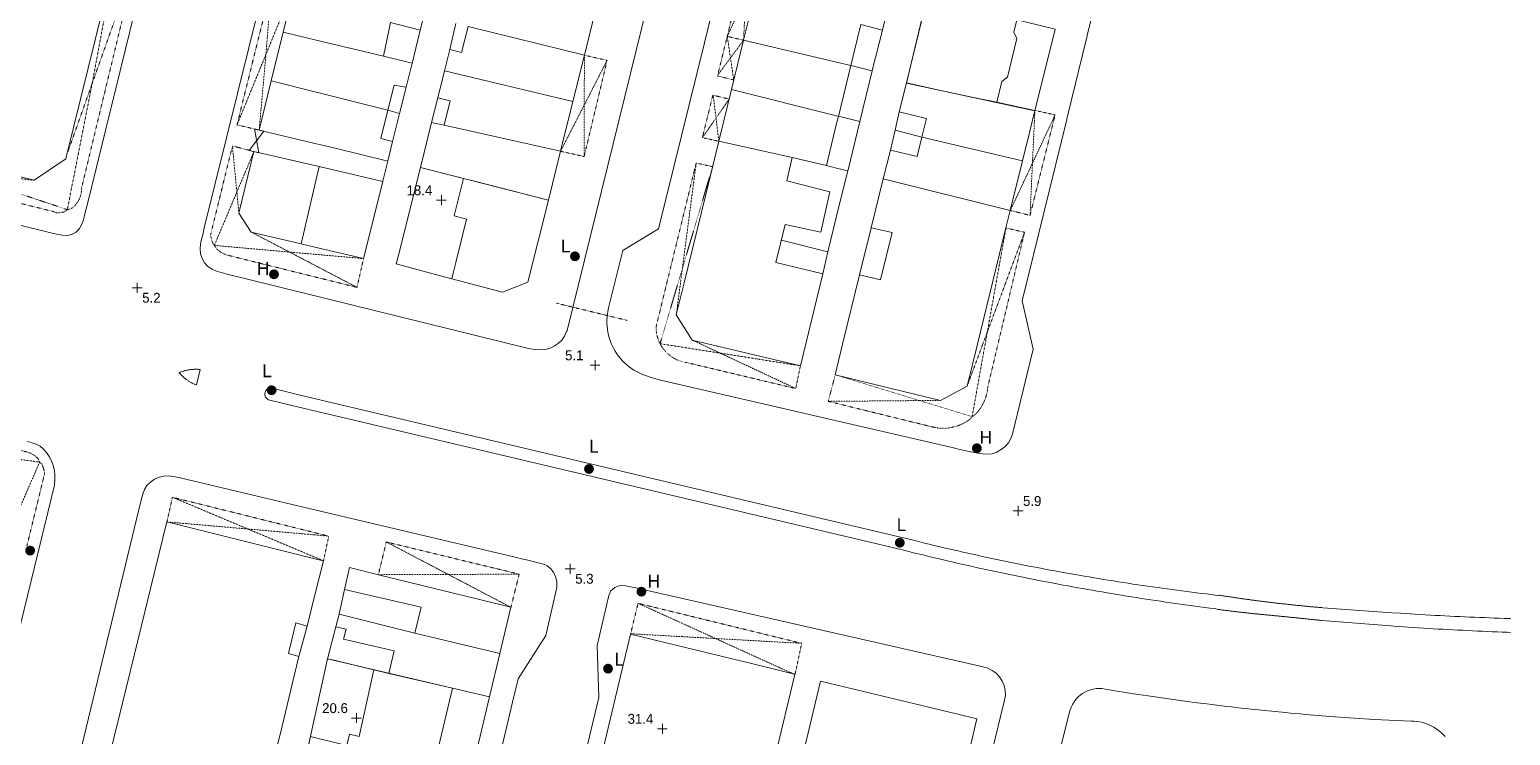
# Model space of a CAD drawing. Header units: millimetres. Extents: x 833924389 to 835767163, y 817400000 to 818811854.
# Drawn here: x 835474136 to 835623925, y 818463430 to 818534828 of the extents above; entities that cross this region are included whole.
import ezdxf
from ezdxf.enums import TextEntityAlignment as Align

# ---------------------------------------------------------------- set-up
doc = ezdxf.new("R2010")
doc.units = ezdxf.units.MM
doc.header["$LTSCALE"] = 10
doc.header["$MEASUREMENT"] = 0
doc.linetypes.add('11nw24d$1$DGN Style 5', pattern=[1.174922, 0.503538, -0.671384])
doc.layers.add('01_Base_Plan', color=5, linetype='Continuous', lineweight=5)
doc.styles.add('11nw24d$0$Style-WORKING', font='WORKING.shx')
doc.styles.add('11nw24d$1$Style-ENGINEERING', font='ENGINEERING.shx')

# ---------------------------------------------------------------- blocks, each defined once
blk = doc.blocks.new('11nw24d$0$SPOTHT')
at = {"layer": '01_Base_Plan', "linetype": 'Continuous', "lineweight": 13}
for p, q in [((-0.5, 0), (0.5, 0)), ((0, -0.5), (0, 0.5))]:
    blk.add_line(p, q, dxfattribs=at)
blk = doc.blocks.new('11nw24d$0$UTILP')
at = {"layer": '01_Base_Plan', "linetype": 'Continuous', "lineweight": 13}
h = blk.add_hatch(color=256, dxfattribs=at)
edge = h.paths.add_edge_path()
edge.add_arc((0, 0), 0.5, 0, 360)

msp = doc.modelspace()

# ---------------------------------------------------------------- hatches: boundary and pattern name
at = {"layer": '01_Base_Plan', "linetype": 'Continuous'}
h = msp.add_hatch(color=256, dxfattribs=at)
edge = h.paths.add_edge_path()
edge.add_arc((835498859, 818510074), 500, 0, 360)
h = msp.add_hatch(color=256, dxfattribs=at)
edge = h.paths.add_edge_path()
edge.add_arc((835569959, 818492479), 500, 0, 360)
h = msp.add_hatch(color=256, dxfattribs=at)
edge = h.paths.add_edge_path()
edge.add_arc((835536027, 818477971), 500, 0, 360)

# ---------------------------------------------------------------- linework, layer by layer
at = {"layer": '01_Base_Plan', "linetype": '11nw24d$1$DGN Style 5'}
for p, q in [((835482910, 818542575), (835480466, 818529383)), ((835485090, 818542379), (835480466, 818529383)), ((835544704, 818534146), (835546785, 818542642)), ((835500974, 818539478), (835498042, 818532327)), ((835543744, 818530228), (835544704, 818534146)), ((835544710, 818534144), (835544704, 818534146)), ((835546358, 818533754), (835544710, 818534144)), ((835498042, 818532327), (835495113, 818525195)), ((835497356, 818524660), (835498042, 818532327)), ((835530237, 818527195), (835530261, 818532242)), ((835530261, 818532242), (835532551, 818531711)), ((835532551, 818531711), (835530229, 818521988)), ((835532551, 818531711), (835530237, 818527195)), ((835480466, 818529383), (835477905, 818522187)), ((835480466, 818529383), (835477950, 818516613)), ((835530237, 818527195), (835527842, 818522522)), ((835530217, 818521991), (835530237, 818527195)), ((835495113, 818525195), (835497356, 818524660)), ((835577877, 818526210), (835575339, 818516038)), ((835494652, 818523066), (835495100, 818518398)), ((835530217, 818521991), (835527842, 818522522)), ((835530229, 818521988), (835530217, 818521991)), ((835466230, 818520543), (835474598, 818519584)), ((835466230, 818520543), (835477950, 818516613)), ((835492820, 818512996), (835495100, 818518398)), ((835495100, 818518398), (835495305, 818516260)), ((835496559, 818514344), (835500418, 818512327)), ((835574777, 818514326), (835571009, 818504227)), ((835574777, 818514326), (835572088, 818503000)), ((835500418, 818512327), (835492820, 818512996)), ((835503000, 818512099), (835500418, 818512327)), ((835500418, 818512327), (835503000, 818510977)), ((835507918, 818511666), (835503000, 818512099)), ((835507254, 818508754), (835507918, 818511666)), ((835503000, 818510977), (835507254, 818508754)), ((835503000, 818509810), (835507254, 818508754)), ((835527438, 818507150), (835534572, 818505416)), ((835571009, 818504227), (835570552, 818503000)), ((835570789, 818503000), (835571009, 818504227)), ((835537910, 818503057), (835537906, 818503057)), ((835570552, 818503000), (835568973, 818498768)), ((835551641, 818498521), (835552109, 818500824)), ((835564154, 818497302), (835554926, 818497223)), ((835566262, 818497320), (835564154, 818497302)), ((835496220, 818484306), (835488586, 818487518)), ((835488586, 818487518), (835503000, 818483936)), ((835496220, 818484306), (835488502, 818484982)), ((835496220, 818484306), (835503000, 818483712)), ((835503000, 818481453), (835496220, 818484306)), ((835503000, 818483936), (835504395, 818483590)), ((835503000, 818483712), (835504395, 818483590)), ((835510219, 818482996), (835523660, 818479738)), ((835516483, 818479713), (835510219, 818482996)), ((835516483, 818479713), (835523660, 818479738)), ((835534930, 818473711), (835535686, 818476792)), ((835552234, 818472743), (835535686, 818476792)), ((835551560, 818469577), (835552234, 818472743))]:
    msp.add_line(p, q, dxfattribs=at)
at = {"layer": '01_Base_Plan', "linetype": 'Continuous'}
for p, q in [((835500974, 818539478), (835499773, 818534557)), ((835530261, 818532242), (835531496, 818537207)), ((835547358, 818537833), (835546358, 818533754)), ((835517258, 818535438), (835516633, 818532813)), ((835557192, 818531191), (835558203, 818535355)), ((835499773, 818534557), (835498574, 818529647)), ((835513652, 818534758), (835512758, 818531146)), ((835518512, 818535129), (835530261, 818532242)), ((835546358, 818533754), (835545135, 818528762)), ((835529094, 818527553), (835530261, 818532242)), ((835555945, 818526055), (835557192, 818531191)), ((835559363, 818530650), (835557191, 818531188)), ((835516096, 818530660), (835529094, 818527553)), ((835559363, 818530650), (835558121, 818525543)), ((835512227, 818529014), (835511566, 818526350)), ((835514794, 818525436), (835515414, 818527924)), ((835545135, 818528762), (835543855, 818523534)), ((835510379, 818526672), (835511566, 818526350)), ((835511566, 818526350), (835510859, 818523506)), ((835527842, 818522522), (835529094, 818527553)), ((835562113, 818526508), (835561688, 818524660)), ((835516074, 818525150), (835527842, 818522522)), ((835558121, 818525543), (835555949, 818526080)), ((835543855, 818523534), (835551281, 818521891)), ((835561688, 818524660), (835561211, 818522633)), ((835564402, 818523947), (835561688, 818524660)), ((835564402, 818523947), (835574569, 818521541)), ((835526613, 818517584), (835527842, 818522522)), ((835501613, 818513152), (835503414, 818520975)), ((835573340, 818516537), (835574569, 818521541)), ((835560491, 818519746), (835573340, 818516537)), ((835559254, 818514781), (835558090, 818510018)), ((835554891, 818512363), (835550180, 818513533)), ((835517238, 818511263), (835516970, 818510188)), ((835554891, 818512363), (835554387, 818510135)), ((835506000, 818478174), (835505441, 818475691)), ((835505441, 818475691), (835505098, 818474400)), ((835505441, 818475691), (835513102, 818473777)), ((835502199, 818474479), (835501383, 818471414)), ((835505098, 818474400), (835504273, 818471187)), ((835513102, 818473777), (835521707, 818471711)), ((835520660, 818467328), (835521707, 818471711)), ((835508941, 818470063), (835510461, 818469680)), ((835510461, 818469680), (835516908, 818468193)), ((835516908, 818468193), (835520660, 818467328))]:
    msp.add_line(p, q, dxfattribs=at)
at = {"layer": '01_Base_Plan', "linetype": 'Continuous', "flags": 128}
for points in [[(835549918, 818600000), (835547933, 818592158), (835544230, 818577523), (835546101, 818577053), (835544004, 818568377), (835542895, 818563788), (835542272, 818561361), (835541563, 818558349), (835536080, 818535055), (835528516, 818504393), (835528459, 818504272), (835528244, 818503811), (835527963, 818503415), (835527604, 818503075), (835527186, 818502794), (835526736, 818502575), (835526268, 818502465), (835525709, 818502422)], [(835571044, 818491886), (835571498, 818491920), (835571990, 818492084), (835572419, 818492343), (835572810, 818492664), (835573142, 818493033), (835573388, 818493449), (835573552, 818493916), (835573677, 818494384), (835573729, 818494618), (835575640, 818502485), (835574544, 818507378), (835579045, 818525752), (835579064, 818525829), (835579094, 818525950), (835581083, 818534070), (835581152, 818534353), (835584118, 818546460), (835584336, 818547347), (835587438, 818549645), (835592227, 818569064), (835590297, 818572429), (835595180, 818592158), (835597121, 818600000)], [(835548458, 818558317), (835542391, 818533500), (835537762, 818514670), (835534135, 818512482), (835532708, 818506676), (835532629, 818506322), (835532583, 818506026), (835532552, 818505727), (835532537, 818505428), (835532538, 818505128), (835532554, 818504828), (835532586, 818504530), (835532633, 818504234), (835532696, 818503940), (835532774, 818503651), (835532867, 818503365), (835532974, 818503085), (835533096, 818502811), (835533232, 818502544), (835533382, 818502284), (835533545, 818502033), (835533722, 818501790), (835533910, 818501556), (835534110, 818501333), (835534322, 818501121), (835534545, 818500920), (835534777, 818500730), (835535020, 818500553), (835535271, 818500389), (835535530, 818500238), (835535797, 818500101), (835536070, 818499978), (835536350, 818499870), (835536635, 818499776), (835536916, 818499664), (835537943, 818499349), (835567469, 818492551), (835568115, 818492402), (835569173, 818492160), (835570044, 818491982), (835570537, 818491906), (835571044, 818491886)], [(835477965, 818514008), (835478379, 818514100), (835478840, 818514352), (835479184, 818514721), (835479398, 818515082), (835479547, 818515478), (835479688, 818516016), (835479805, 818516447), (835479922, 818516949), (835487182, 818546460)], [(835525709, 818502422), (835525272, 818502454), (835524760, 818502551), (835524339, 818502652), (835493988, 818510119), (835493496, 818510252), (835493047, 818510391), (835492586, 818510594), (835492180, 818510881), (835491840, 818511250), (835491582, 818511686), (835491410, 818512154), (835491391, 818512637), (835491434, 818513127), (835491539, 818513619), (835491645, 818514068), (835491809, 818514779), (835499652, 818546460)], [(835453599, 818524683), (835454086, 818524564), (835456876, 818523887), (835474598, 818519584), (835477801, 818521762), (835477905, 818522187), (835482910, 818542575)], [(835558203, 818535355), (835560422, 818534779), (835561431, 818538904), (835555772, 818540282), (835555453, 818540359), (835548430, 818542209), (835547358, 818537833)], [(835564973, 818538059), (835564927, 818538070), (835562828, 818529445)], [(835564906, 818538065), (835562828, 818529411), (835575809, 818526626), (835577865, 818534873), (835564906, 818538065)], [(835509926, 818532135), (835510652, 818535535), (835513652, 818534758), (835514019, 818536233)], [(835571960, 818527475), (835572474, 818529566), (835573046, 818530010), (835574013, 818533945), (835573700, 818534556), (835574014, 818535834)], [(835499773, 818534557), (835503000, 818533787), (835509926, 818532135)], [(835518512, 818535129), (835517824, 818532521), (835516633, 818532812), (835516096, 818530660)], [(835546358, 818533754), (835555772, 818531527), (835557192, 818531191)], [(835560422, 818534779), (835559370, 818530676), (835559363, 818530650)], [(835510381, 818526687), (835511000, 818529211), (835512227, 818529014), (835512828, 818531441), (835509926, 818532135)], [(835498574, 818529647), (835497356, 818524660), (835503000, 818523311), (835503902, 818523096), (835504914, 818522854), (835510367, 818521523), (835510859, 818523506), (835509676, 818523814), (835510381, 818526687)], [(835498574, 818529647), (835503000, 818528537), (835510381, 818526687)], [(835516096, 818530660), (835515414, 818527924), (835516684, 818527633), (835516074, 818525150)], [(835562828, 818529445), (835562113, 818526508), (835564855, 818525822), (835564402, 818523947)], [(835562828, 818529445), (835566461, 818528650), (835570250, 818527840), (835571960, 818527475)], [(835545135, 818528762), (835555772, 818526098), (835555945, 818526055)], [(835574569, 818521541), (835575311, 818524560), (835575825, 818526649), (835572400, 818527381), (835571960, 818527475)], [(835516074, 818525150), (835514794, 818525436), (835513661, 818520893), (835518021, 818519779)], [(835551281, 818521891), (835554734, 818521070), (835555772, 818525345), (835555945, 818526055)], [(835558121, 818525543), (835556923, 818520642), (835556898, 818520543)], [(835543855, 818523534), (835542974, 818519941), (835540349, 818509224), (835539555, 818505982), (835541156, 818503428), (835552109, 818500824), (835554387, 818510135), (835549629, 818511268), (835550578, 818515100), (835554188, 818514322), (835555090, 818518426), (835550727, 818519535), (835551281, 818521891)], [(835564402, 818523947), (835563930, 818521996), (835561211, 818522633), (835560491, 818519746)], [(835503414, 818520975), (835496827, 818522494), (835495305, 818516260), (835496559, 818514344), (835501613, 818513152)], [(835501613, 818513152), (835503000, 818512825), (835507918, 818511666), (835509859, 818519473), (835503414, 818520975)], [(835510367, 818521523), (835509866, 818519500), (835509859, 818519473)], [(835509859, 818519473), (835509866, 818519500), (835510367, 818521523)], [(835516832, 818509633), (835521964, 818508262), (835524546, 818509282), (835526609, 818517584), (835513661, 818520893), (835513368, 818519715), (835511539, 818512380), (835511227, 818511127), (835515575, 818509968), (835516832, 818509633)], [(835556898, 818520543), (835555772, 818520817), (835554734, 818521070)], [(835556898, 818520543), (835556642, 818519500), (835555772, 818515955), (835554891, 818512363)], [(835518021, 818519779), (835517075, 818515985), (835518332, 818515650), (835517238, 818511263)], [(835518021, 818519779), (835519281, 818519457), (835526613, 818517584)], [(835560491, 818519746), (835559254, 818514781), (835561387, 818514303), (835560223, 818509516), (835558090, 818510018), (835556381, 818503000), (835555629, 818499912), (835566262, 818497320), (835568973, 818498768), (835570013, 818503000), (835572902, 818514762), (835573340, 818516537)], [(835464119, 818517264), (835476000, 818514350), (835476977, 818514113), (835477469, 818514022), (835477965, 818514008)], [(835516970, 818510188), (835516832, 818509633), (835521966, 818508265), (835524548, 818509283), (835526613, 818517584)], [(835491023, 818498881), (835490917, 818498921), (835490851, 818498948), (835490786, 818498976), (835490721, 818499005), (835490657, 818499035), (835490593, 818499066), (835490529, 818499098), (835490467, 818499132), (835490405, 818499166), (835490343, 818499202), (835490282, 818499238), (835490222, 818499276), (835490162, 818499315), (835490103, 818499354), (835490045, 818499395), (835489988, 818499437), (835489931, 818499480), (835489875, 818499524), (835489820, 818499568), (835489765, 818499614), (835489712, 818499661), (835489659, 818499709), (835489607, 818499757), (835489556, 818499806), (835489505, 818499857), (835489456, 818499908), (835489408, 818499960), (835489360, 818500013), (835489313, 818500066), (835489268, 818500121), (835489362, 818500161), (835489429, 818500188), (835489495, 818500213), (835489563, 818500237), (835489630, 818500260), (835489698, 818500282), (835489767, 818500303), (835489835, 818500322), (835489905, 818500340), (835489974, 818500357), (835490044, 818500373), (835490114, 818500388), (835490184, 818500401), (835490254, 818500413), (835490325, 818500424), (835490395, 818500434), (835490466, 818500442), (835490537, 818500450), (835490609, 818500455), (835490680, 818500460), (835490751, 818500464), (835490823, 818500466), (835490894, 818500467), (835490966, 818500467), (835491037, 818500465), (835491108, 818500462), (835491180, 818500458), (835491251, 818500453), (835491322, 818500447), (835491391, 818500439), (835491023, 818498881)], [(835623925, 818475245), (835623801, 818475250), (835623301, 818475260), (835622801, 818475279), (835622301, 818475301), (835621801, 818475320), (835621301, 818475340), (835620801, 818475359), (835620301, 818475381), (835619801, 818475400), (835619301, 818475420), (835618801, 818475449), (835618301, 818475471), (835617801, 818475490), (835617301, 818475520), (835616809, 818475551), (835616309, 818475570), (835615809, 818475600), (835615309, 818475631), (835614809, 818475660), (835614309, 818475690), (835613809, 818475721), (835613309, 818475750), (835612820, 818475789), (835611943, 818475844), (835604960, 818476345), (835604843, 818476355), (835604743, 818476364), (835604644, 818476372), (835604544, 818476381), (835604444, 818476390), (835604345, 818476399), (835604245, 818476407), (835604146, 818476416), (835604046, 818476425), (835603946, 818476434), (835603847, 818476443), (835603747, 818476452), (835603648, 818476462), (835603548, 818476471), (835603448, 818476480), (835603349, 818476489), (835603249, 818476499), (835603150, 818476508), (835603050, 818476518), (835602951, 818476527), (835602851, 818476537), (835602752, 818476547), (835602652, 818476557), (835602553, 818476566), (835602453, 818476576), (835602354, 818476586), (835602254, 818476596), (835602155, 818476606), (835602055, 818476616), (835601956, 818476626), (835601856, 818476637), (835601757, 818476647), (835601657, 818476658), (835601558, 818476668), (835601458, 818476679), (835601359, 818476689), (835601259, 818476700), (835601160, 818476711), (835601061, 818476722), (835600961, 818476733), (835600862, 818476744), (835600762, 818476755), (835600663, 818476766), (835600564, 818476777), (835600464, 818476788), (835600365, 818476800), (835600266, 818476811), (835600166, 818476823), (835600067, 818476835), (835599968, 818476846), (835599868, 818476858), (835599769, 818476870), (835599670, 818476882), (835599571, 818476894), (835599471, 818476906), (835599372, 818476918), (835599273, 818476930), (835599174, 818476943), (835599074, 818476955), (835598975, 818476967), (835598876, 818476980), (835598777, 818476993), (835598677, 818477005), (835598578, 818477018), (835598479, 818477031), (835598380, 818477044), (835598281, 818477057), (835598182, 818477070), (835598083, 818477083), (835597983, 818477096), (835597884, 818477109), (835597785, 818477123), (835597686, 818477136), (835597587, 818477150), (835597488, 818477163), (835597389, 818477177), (835597290, 818477191), (835597191, 818477205), (835597092, 818477218), (835596993, 818477232), (835596894, 818477246), (835596795, 818477261), (835596696, 818477275), (835596597, 818477289), (835596498, 818477303), (835596399, 818477318), (835596300, 818477332), (835596201, 818477347), (835596102, 818477361), (835596003, 818477376), (835595904, 818477391), (835595805, 818477406), (835595706, 818477421), (835595608, 818477436), (835595509, 818477451), (835595410, 818477466), (835595311, 818477481), (835595212, 818477497), (835595113, 818477512), (835595015, 818477527), (835594916, 818477543), (835594817, 818477558), (835594718, 818477574), (835594620, 818477590), (835594521, 818477606), (835594422, 818477622), (835594275, 818477596), (835593672, 818477680), (835593180, 818477740), (835592680, 818477801), (835592180, 818477859), (835591691, 818477920), (835591191, 818477981), (835590699, 818478051), (835590199, 818478109), (835589699, 818478180), (835589211, 818478250), (835588711, 818478311), (835588219, 818478381), (835587719, 818478449), (835587231, 818478520), (835586731, 818478600), (835586238, 818478670), (835585738, 818478740), (835585250, 818478820), (835584750, 818478891), (835584262, 818478971), (835583770, 818479051), (835583270, 818479131), (835582781, 818479211), (835582289, 818479289), (835581789, 818479369), (835581301, 818479461), (835580809, 818479539), (835580320, 818479631), (835579820, 818479711), (835579328, 818479801), (835578840, 818479891), (835578352, 818479981), (835577859, 818480070), (835577359, 818480160), (835576871, 818480250), (835576379, 818480340), (835575891, 818480440), (835575398, 818480529), (835574910, 818480631), (835574422, 818480731), (835573930, 818480830), (835573441, 818480930), (835572949, 818481029), (835572461, 818481131), (835571969, 818481231), (835571481, 818481330), (835570988, 818481440), (835570500, 818481539), (835570020, 818481650), (835569531, 818481760), (835569039, 818481869), (835568551, 818481981), (835568059, 818482090), (835567570, 818482199), (835567090, 818482311), (835566602, 818482420), (835566109, 818482539), (835565629, 818482650), (835565141, 818482770), (835564660, 818482891), (835564172, 818483010), (835563680, 818483131), (835563199, 818483250), (835562711, 818483369), (835562231, 818483490), (835505493, 818496896), (835502795, 818497533), (835501383, 818497867), (835498813, 818498509), (835498656, 818498561), (835498557, 818498571), (835498457, 818498565), (835498359, 818498543), (835498267, 818498506), (835498181, 818498454), (835498106, 818498389), (835498041, 818498313), (835497990, 818498227), (835497953, 818498134), (835497932, 818498036), (835497927, 818497937), (835497938, 818497837), (835497965, 818497741), (835498007, 818497651), (835498063, 818497568), (835498132, 818497496), (835498212, 818497435), (835498300, 818497389), (835501247, 818496670), (835562000, 818482301), (835562570, 818482160), (835563059, 818482039), (835563551, 818481910), (835564031, 818481789), (835564520, 818481680), (835565000, 818481561), (835565488, 818481440), (835565981, 818481330), (835566461, 818481211), (835566949, 818481100), (835567441, 818480981), (835567922, 818480869), (835568410, 818480760), (835568898, 818480650), (835569391, 818480539), (835569879, 818480430), (835570359, 818480330), (835570852, 818480221), (835571340, 818480119), (835571828, 818480010), (835572320, 818479910), (835572809, 818479801), (835573301, 818479699), (835573789, 818479600), (835574281, 818479500), (835574770, 818479400), (835575262, 818479301), (835575750, 818479211), (835576238, 818479109), (835576731, 818479010), (835577219, 818478920), (835577711, 818478820), (835578199, 818478731), (835578691, 818478641), (835579180, 818478551), (835579680, 818478461), (835580172, 818478369), (835580660, 818478279), (835581148, 818478190), (835581641, 818478109), (835582141, 818478020), (835582629, 818477940), (835583129, 818477850), (835583621, 818477770), (835584109, 818477690), (835584602, 818477609), (835585102, 818477529), (835585590, 818477449), (835586090, 818477369), (835586578, 818477289), (835587070, 818477221), (835587570, 818477141), (835588059, 818477070), (835588551, 818477000), (835589051, 818476920), (835589551, 818476850), (835590039, 818476779), (835590539, 818476711), (835591031, 818476641), (835591531, 818476570), (835592020, 818476510), (835592520, 818476440), (835593012, 818476381), (835593512, 818476311), (835594000, 818476250), (835594178, 818476228), (835594321, 818476177), (835594420, 818476163), (835594519, 818476150), (835594618, 818476137), (835594717, 818476124), (835594816, 818476111), (835594915, 818476098), (835595015, 818476086), (835595114, 818476073), (835595213, 818476060), (835595312, 818476048), (835595411, 818476035), (835595511, 818476023), (835595610, 818476011), (835595709, 818475999), (835595809, 818475987), (835595908, 818475975), (835596007, 818475963), (835596106, 818475951), (835596206, 818475939), (835596305, 818475928), (835596404, 818475916), (835596504, 818475905), (835596603, 818475894), (835596702, 818475882), (835596802, 818475871), (835596901, 818475860), (835597001, 818475849), (835597100, 818475838), (835597199, 818475827), (835597299, 818475817), (835597398, 818475806), (835597498, 818475795), (835597597, 818475785), (835597697, 818475775), (835597796, 818475765), (835597896, 818475754), (835597995, 818475744), (835598095, 818475734), (835598194, 818475724), (835598294, 818475714), (835598393, 818475705), (835598493, 818475695), (835598592, 818475685), (835598692, 818475676), (835598791, 818475666), (835598891, 818475657), (835598990, 818475647), (835599090, 818475637), (835599189, 818475628), (835599289, 818475618), (835599388, 818475608), (835599488, 818475598), (835599587, 818475589), (835599687, 818475579), (835599787, 818475569), (835599886, 818475559), (835599986, 818475550), (835600085, 818475540), (835600185, 818475530), (835600284, 818475520), (835600384, 818475510), (835600483, 818475500), (835600583, 818475491), (835600682, 818475481), (835600782, 818475471), (835600881, 818475461), (835600981, 818475451), (835601080, 818475441), (835601180, 818475431), (835601279, 818475421), (835601379, 818475411), (835601478, 818475401), (835601578, 818475391), (835601677, 818475381), (835601777, 818475371), (835601876, 818475361), (835601976, 818475351), (835602075, 818475341), (835602175, 818475331), (835602274, 818475321), (835602374, 818475311), (835602473, 818475301), (835602573, 818475290), (835602672, 818475280), (835602772, 818475270), (835602871, 818475260), (835602971, 818475250), (835603070, 818475239), (835603169, 818475229), (835603269, 818475219), (835603368, 818475209), (835603468, 818475198), (835603567, 818475188), (835603667, 818475178), (835603766, 818475168), (835603866, 818475157), (835603965, 818475147), (835604065, 818475136), (835604164, 818475126), (835604264, 818475116), (835604363, 818475105), (835604463, 818475095), (835604562, 818475085), (835604661, 818475074), (835604761, 818475064), (835604860, 818475053), (835611840, 818474507), (835612129, 818474490), (835612621, 818474449), (835613121, 818474420), (835613621, 818474381), (835614121, 818474350), (835614621, 818474311), (835615121, 818474279), (835615621, 818474250), (835616121, 818474221), (835616609, 818474190), (835617109, 818474160), (835617609, 818474131), (835618109, 818474109), (835618609, 818474080), (835619109, 818474061), (835619609, 818474029), (835620109, 818474010), (835620609, 818473981), (835621109, 818473961), (835621609, 818473940), (835622109, 818473920), (835622609, 818473900), (835623109, 818473881), (835623609, 818473859), (835623925, 818473847)], [(835470475, 818463597), (835476641, 818488750), (835476699, 818489240), (835476699, 818489740), (835476641, 818490240), (835476531, 818490731), (835476359, 818491199), (835476129, 818491641), (835475859, 818492061), (835475551, 818492377), (835475199, 818492672), (835474813, 818492875), (835474387, 818493022), (835473926, 818493170)], [(835516459, 818439250), (835522999, 818466803), (835523557, 818469154), (835526338, 818473534), (835527382, 818477946), (835527472, 818478415), (835527484, 818478927), (835527374, 818479417), (835527156, 818479868), (835526855, 818480267), (835526476, 818480597), (835526253, 818480702), (835524388, 818481183), (835523891, 818481303), (835523398, 818481410), (835500000, 818486953), (835489371, 818489471), (835488707, 818489617), (835488203, 818489684), (835487707, 818489658), (835487231, 818489539), (835486770, 818489340), (835486352, 818489061), (835485996, 818488699), (835485746, 818488293), (835485582, 818487838), (835485465, 818487375), (835485348, 818486912), (835485231, 818486420), (835474981, 818443930)], [(835503000, 818481304), (835488023, 818485023), (835486402, 818478420), (835485141, 818473285), (835483894, 818468207), (835482654, 818463155), (835481363, 818457898), (835485696, 818456812), (835492915, 818455001), (835494430, 818454621), (835497121, 818453936), (835497652, 818456240), (835494047, 818457189), (835494738, 818460053), (835498418, 818459154), (835499678, 818464364), (835500907, 818469447), (835501383, 818471414), (835500316, 818471703), (835501059, 818474820), (835502199, 818474479), (835503000, 818477660), (835503863, 818481090), (835503000, 818481304)], [(835521707, 818471711), (835522824, 818476389), (835509414, 818479688), (835506504, 818480404), (835506000, 818478174)], [(835525001, 818439250), (835531706, 818467252), (835531533, 818472538), (835532744, 818477595), (835532922, 818478056), (835533320, 818478393), (835533758, 818478554), (835534141, 818478595), (835534411, 818478544), (835535949, 818478258), (835536453, 818478129), (835537070, 818477981), (835570590, 818470369), (835571070, 818470231), (835571520, 818470010), (835571922, 818469711), (835572262, 818469340), (835572531, 818468920), (835572719, 818468461), (835572820, 818467971), (835572840, 818467471), (835572691, 818466731), (835566021, 818439250)], [(835506000, 818478174), (835513742, 818476398), (835513102, 818473777)], [(835505098, 818474400), (835506141, 818474187), (835505902, 818473148), (835511004, 818471982), (835510461, 818469680)], [(835541833, 818429108), (835544265, 818439232), (835544570, 818440500), (835546131, 818447000), (835546852, 818450000), (835547572, 818453000), (835551555, 818469580), (835551563, 818469613), (835551386, 818469656), (835548556, 818470349), (835538248, 818472871), (835534934, 818473682), (835529985, 818453000), (835529267, 818450000), (835528549, 818447000), (835526993, 818440500), (835526690, 818439232), (835524609, 818430535), (835524762, 818427587), (835541455, 818427064), (835541464, 818427541), (835541833, 818429108)], [(835500020, 818451865), (835499942, 818451508), (835499655, 818450204), (835498357, 818444309), (835514250, 818440500), (835515996, 818447807), (835516428, 818449617), (835518429, 818457992), (835518755, 818459353), (835519064, 818460646), (835520660, 818467328), (835504273, 818471187), (835500020, 818451865)], [(835504273, 818471187), (835504938, 818471028), (835508797, 818470100), (835508941, 818470063)], [(835508941, 818470063), (835507457, 818463322), (835506483, 818463547), (835506231, 818462404), (835502538, 818463304), (835502237, 818461937), (835500386, 818453526), (835500020, 818451865), (835502693, 818451214), (835502327, 818449553), (835504291, 818449075), (835502997, 818443197)], [(835510506, 818441397), (835512289, 818448858), (835512688, 818450529), (835513174, 818450410), (835515175, 818458785), (835514689, 818458903), (835515010, 818460248), (835515319, 818461541), (835516908, 818468193)], [(835549795, 818450703), (835565628, 818447004), (835568591, 818459355), (835569967, 818465092), (835568023, 818465563), (835557524, 818468109), (835554148, 818468928), (835553471, 818466091), (835550344, 818453000), (835549795, 818450703)], [(835617322, 818463318), (835617117, 818463537), (835616898, 818463742), (835616666, 818463932), (835616422, 818464107), (835616167, 818464265), (835615902, 818464406), (835615629, 818464528), (835615348, 818464633), (835615060, 818464718), (835614768, 818464785), (835614471, 818464831), (835614173, 818464859), (835613873, 818464866), (835610148, 818465051), (835609148, 818465109), (835608648, 818465141), (835608148, 818465180), (835607160, 818465240), (835606160, 818465320), (835605660, 818465350), (835603186, 818465550), (835602672, 818465600), (835602172, 818465641), (835601672, 818465690), (835601180, 818465731), (835597691, 818466080), (835597199, 818466141), (835596699, 818466190), (835595699, 818466311), (835595211, 818466359), (835593719, 818466539), (835593219, 818466609), (835592231, 818466731), (835591731, 818466801), (835591238, 818466859), (835587770, 818467350), (835587281, 818467430), (835586789, 818467500), (835586289, 818467580), (835585801, 818467650), (835583328, 818468051), (835583302, 818468053), (835582927, 818468119), (835582631, 818468163), (835582331, 818468177), (835582032, 818468162), (835581735, 818468118), (835581444, 818468046), (835581162, 818467945), (835580890, 818467818), (835580632, 818467664), (835580391, 818467487), (835580168, 818467286), (835579965, 818467065), (835579785, 818466825), (835579629, 818466569), (835579499, 818466299), (835579370, 818465929), (835578189, 818461225)]]:
    msp.add_lwpolyline(points, dxfattribs=at)
at = {"layer": '01_Base_Plan', "linetype": '11nw24d$1$DGN Style 5', "flags": 128}
for points in [[(835500896, 818548500), (835498592, 818539213), (835495113, 818525195)], [(835498042, 818532327), (835498592, 818539213), (835502052, 818548384)], [(835477950, 818516613), (835478344, 818516721), (835478582, 818516906), (835478727, 818517045), (835478918, 818517273), (835479031, 818517439), (835479172, 818517705), (835479277, 818517984), (835479332, 818518178), (835479379, 818518473), (835479387, 818518795), (835485090, 818542379)], [(835548430, 818542209), (835546571, 818538180), (835544710, 818534144)], [(835546785, 818542642), (835546786, 818542644), (835546786, 818542642), (835546571, 818538180), (835546358, 818533754)], [(835543744, 818530228), (835545031, 818531964), (835546358, 818533754)], [(835544710, 818534144), (835545031, 818531964), (835545359, 818529737)], [(835545359, 818529737), (835543723, 818530143), (835543744, 818530228)], [(835543289, 818528190), (835543247, 818528200), (835542196, 818523910), (835542195, 818523906)], [(835542195, 818523906), (835543570, 818525881), (835544896, 818527786)], [(835544896, 818527786), (835544897, 818527791), (835543289, 818528190)], [(835543289, 818528190), (835543570, 818525881), (835543855, 818523536)], [(835575339, 818516038), (835575580, 818521314), (835575825, 818526649), (835577877, 818526210)], [(835575339, 818516038), (835573340, 818516537), (835575580, 818521314), (835577877, 818526210)], [(835543855, 818523536), (835543855, 818523534), (835542232, 818523893), (835542194, 818523902), (835542195, 818523906)], [(835494652, 818523066), (835492457, 818514137), (835492484, 818513838), (835492551, 818513545), (835492656, 818513266), (835492820, 818512996)], [(835495100, 818518398), (835496827, 818522494), (835494652, 818523066)], [(835456876, 818521270), (835476586, 818516414), (835476832, 818516301), (835477133, 818516301), (835477332, 818516322), (835477625, 818516385), (835477950, 818516613)], [(835541564, 818521327), (835537502, 818504746), (835537501, 818504721), (835537502, 818504658), (835537503, 818504595), (835537506, 818504532), (835537510, 818504469), (835537515, 818504406), (835537521, 818504344), (835537528, 818504281), (835537536, 818504219), (835537545, 818504156), (835537556, 818504094), (835537567, 818504032), (835537580, 818503970), (835537593, 818503909), (835537608, 818503848), (835537624, 818503787), (835537640, 818503726), (835537658, 818503666), (835537677, 818503605), (835537697, 818503546), (835537718, 818503486), (835537740, 818503427), (835537763, 818503369), (835537787, 818503310), (835537812, 818503253), (835537838, 818503195), (835537865, 818503138), (835537893, 818503082), (835537906, 818503057)], [(835537910, 818503057), (835540167, 818510662), (835543224, 818520960)], [(835541564, 818521327), (835540167, 818510662), (835539555, 818505982)], [(835543224, 818520960), (835543224, 818520960), (835543106, 818520986), (835541564, 818521327)], [(835571009, 818504227), (835572902, 818514762), (835574777, 818514326)], [(835492820, 818512996), (835492973, 818512758), (835493176, 818512539), (835493410, 818512350), (835493664, 818512193), (835493848, 818512109), (835494121, 818512016), (835503000, 818509810)], [(835537906, 818503057), (835537922, 818503026), (835537952, 818502971), (835537983, 818502916), (835538015, 818502862), (835538048, 818502808), (835538082, 818502755), (835538117, 818502702), (835538152, 818502650), (835538189, 818502599), (835538226, 818502548), (835538265, 818502498), (835538304, 818502449), (835538344, 818502400), (835538385, 818502352), (835538427, 818502305), (835538469, 818502259), (835538512, 818502213), (835538557, 818502168), (835538602, 818502124), (835538647, 818502080), (835538694, 818502038), (835538741, 818501996), (835538789, 818501955), (835538837, 818501915), (835538887, 818501876), (835538936, 818501837), (835538987, 818501800), (835539038, 818501763), (835539090, 818501728), (835539143, 818501693), (835539196, 818501659), (835539250, 818501626), (835539304, 818501594), (835539359, 818501563), (835539414, 818501533), (835539470, 818501504), (835539526, 818501476), (835539583, 818501449), (835539640, 818501422), (835539698, 818501397), (835539756, 818501373), (835539815, 818501350), (835539874, 818501328), (835539933, 818501307), (835539993, 818501287), (835540053, 818501268), (835540113, 818501250), (835540174, 818501233), (835540235, 818501217), (835540296, 818501203), (835540358, 818501189), (835540420, 818501176), (835540482, 818501165), (835540544, 818501154), (835540596, 818501147), (835551641, 818498521)], [(835552109, 818500824), (835543993, 818502100), (835537910, 818503057), (835537910, 818503057)], [(835541156, 818503428), (835543993, 818502100), (835545934, 818501192), (835548552, 818499967), (835551641, 818498521)], [(835572088, 818503000), (835571074, 818498732), (835571043, 818498434), (835570992, 818498139), (835570922, 818497848), (835570863, 818497656), (835570797, 818497467), (835570684, 818497189), (835570551, 818496920), (835570402, 818496660), (835570293, 818496492), (835570176, 818496330), (835569992, 818496096), (835569855, 818495947), (835569473, 818495674), (835569262, 818495412), (835569016, 818495240), (835568762, 818495084), (835568496, 818494945), (835568313, 818494863), (835568125, 818494789), (835567844, 818494693), (835567648, 818494639), (835567355, 818494574), (835567063, 818494529), (835566863, 818494510), (835566563, 818494496), (835566262, 818494504), (835565965, 818494529), (835565766, 818494559), (835554926, 818497223)], [(835564154, 818497302), (835569473, 818495674), (835570789, 818503000)], [(835554926, 818497223), (835555629, 818499912), (835564154, 818497302)], [(835456876, 818496197), (835474020, 818492063), (835474293, 818491945), (835474469, 818491848), (835474637, 818491736), (835474793, 818491611), (835475008, 818491402), (835475145, 818491080), (835475352, 818490914), (835475438, 818490732), (835475539, 818490451), (835475605, 818490158), (835475637, 818489863), (835473859, 818482588)], [(835473300, 818486800), (835475145, 818491080), (835462645, 818492731)], [(835488502, 818484982), (835488023, 818485023), (835488586, 818487518)], [(835504395, 818483590), (835503863, 818481090), (835503000, 818481453)], [(835510219, 818482996), (835509414, 818479688), (835516483, 818479713)], [(835523660, 818479738), (835522824, 818476389), (835516483, 818479713)], [(835535686, 818476792), (835543522, 818473230), (835551386, 818469656), (835551555, 818469580), (835551560, 818469577)], [(835534930, 818473711), (835543522, 818473230), (835552234, 818472743)]]:
    msp.add_lwpolyline(points, dxfattribs=at)
at = {"layer": '01_Base_Plan', "linetype": 'Continuous'}
msp.add_3dface([(835497313, 818522376), (835496870, 818524779), (835497842, 818524542), (835496341, 818522613)], dxfattribs=at)

# ---------------------------------------------------------------- block references
at = {"layer": '01_Base_Plan', "linetype": 'Continuous', "xscale": 1000, "yscale": 1000, "zscale": 1000}
for name, p in [('11nw24d$0$SPOTHT', (835515786, 818517572, 18400)), ('11nw24d$0$UTILP', (835529303, 818511894)), ('11nw24d$0$SPOTHT', (835485025, 818508702, 5200)), ('11nw24d$0$SPOTHT', (835531330, 818500883, 5100)), ('11nw24d$0$UTILP', (835498617, 818498350)), ('11nw24d$0$UTILP', (835530723, 818490384)), ('11nw24d$0$SPOTHT', (835574125, 818486143, 5900)), ('11nw24d$0$UTILP', (835562161, 818482922)), ('11nw24d$0$UTILP', (835474188, 818482125)), ('11nw24d$0$SPOTHT', (835528826, 818480273, 5300)), ('11nw24d$0$UTILP', (835532648, 818470182)), ('11nw24d$0$SPOTHT', (835507200, 818465189, 20600)), ('11nw24d$0$SPOTHT', (835538144, 818464103, 31400))]:
    msp.add_blockref(name, p, dxfattribs=at)

# ---------------------------------------------------------------- texts
at = {"layer": '01_Base_Plan', "linetype": 'Continuous', "style": '11nw24d$1$Style-ENGINEERING'}
for s, p in [('18.4', (835514869, 818518072, 18400)), ('5.1', (835530163, 818501383, 5100)), ('20.6', (835506330, 818465689, 20600)), ('31.4', (835537227, 818464603, 31400))]:
    msp.add_text(s, height=1000, dxfattribs=at).set_placement(p, align=Align.RIGHT)
at = {"layer": '01_Base_Plan', "linetype": 'Continuous'}
for s, height, style, p in [('L', 1300, '11nw24d$0$Style-WORKING', (835527882, 818512285)), ('H', 1300, '11nw24d$0$Style-WORKING', (835497121, 818510016)), ('L', 1300, '11nw24d$0$Style-WORKING', (835497672, 818499660)), ('L', 1300, '11nw24d$0$Style-WORKING', (835530737, 818492034)), ('H', 1300, '11nw24d$0$Style-WORKING', (835570240, 818492933)), ('5.9', 1000, '11nw24d$1$Style-ENGINEERING', (835574625, 818486643, 5900)), ('L', 1300, '11nw24d$0$Style-WORKING', (835561857, 818484096)), ('H', 1300, '11nw24d$0$Style-WORKING', (835536641, 818478383)), ('L', 1300, '11nw24d$0$Style-WORKING', (835533301, 818470488))]:
    msp.add_text(s, height=height, dxfattribs=dict(at, style=style)).set_placement(p)
at = {"layer": '01_Base_Plan', "linetype": 'Continuous', "style": '11nw24d$1$Style-ENGINEERING'}
for s, p in [('5.2', (835485525, 818508202, 5200)), ('5.3', (835529326, 818479773, 5300))]:
    msp.add_text(s, height=1000, dxfattribs=at).set_placement(p, align=Align.TOP_LEFT)

doc.saveas('drawing.dxf')
